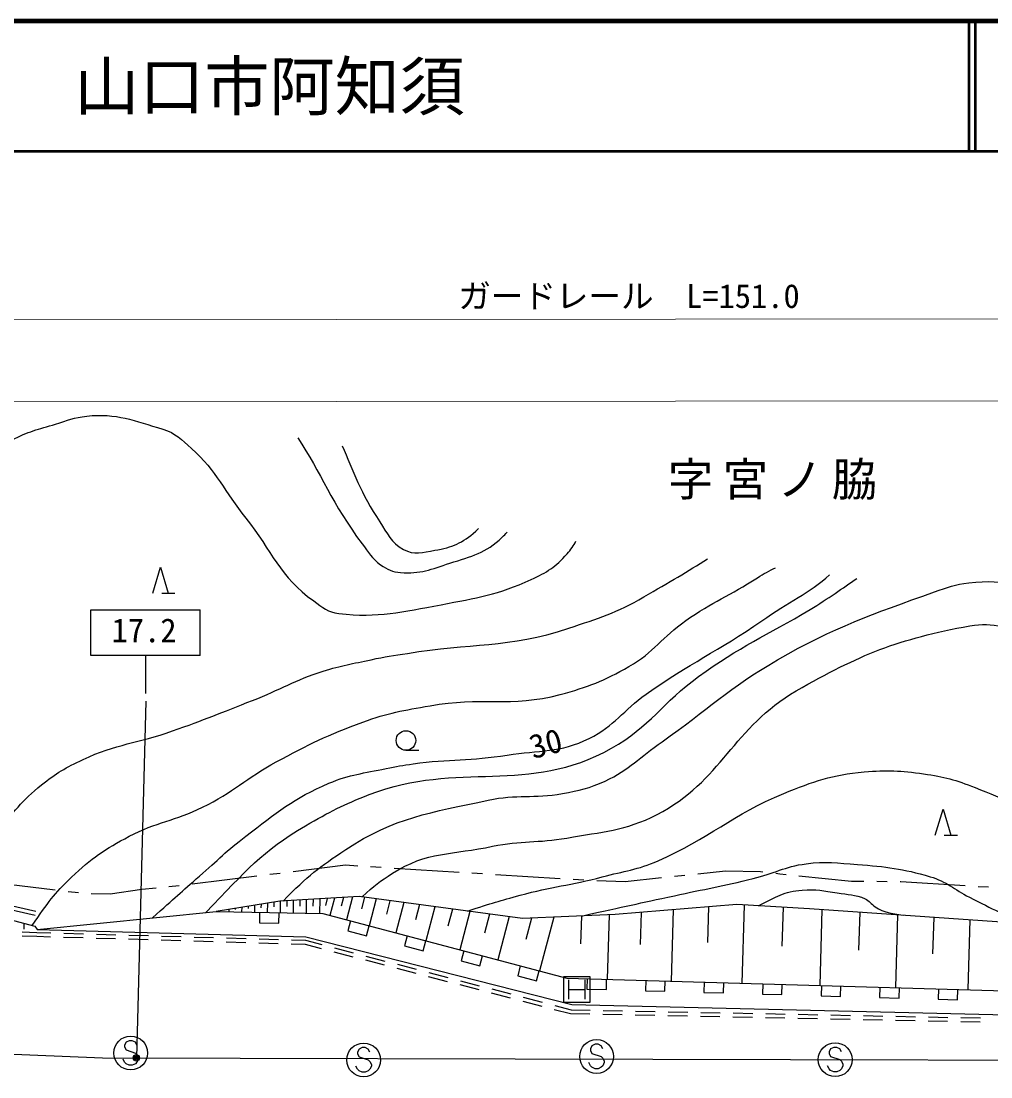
# Model space of a CAD drawing. Units: millimetres, scale not verified. Extents: x 40000 to 680000, y 20000 to 380000.
# Drawn here: x 435946 to 510449, y 298908 to 380000 of the extents above; entities that cross this region are included whole.
import ezdxf
from ezdxf.enums import TextEntityAlignment as Align

# ---------------------------------------------------------------- set-up
doc = ezdxf.new("R2010")
doc.units = ezdxf.units.MM
doc.header["$LTSCALE"] = 1000
doc.header["$PDMODE"] = 32
doc.header["$PDSIZE"] = 500
for name, color, linetype, lineweight in [('M-BGD', 7, 'Continuous', 25), ('M-BMK-HTXT', 7, 'Continuous', 13), ('M-BMK-ROW', 30, 'Continuous', 25), ('M-STR-HTXT', 7, 'Continuous', 13), ('M-STR-STRC', 7, 'Continuous', 25), ('M-TTL', 2, 'Continuous', 140), ('M-TTL-LINE', 7, 'Continuous', 50)]:
    doc.layers.add(name, color=color, linetype=linetype, lineweight=lineweight)
doc.layers.add('M-TTL-TXT', color=7, linetype='Continuous')
doc.styles.add('ＭＳ ゴシック', font='')
doc.styles.get('ＭＳ ゴシック').set_extended_font_data('MS Gothic')

msp = doc.modelspace()

# ---------------------------------------------------------------- linework, layer by layer
at = {"layer": 'M-BGD'}
for p, q in [((446054, 336058), (446654, 338058)), ((446654, 338058), (447254, 336058)), ((446754, 336058), (447754, 336058)), ((465510, 324000), (466510, 324000)), ((506172, 317476), (506772, 319476)), ((506772, 319476), (507372, 317476)), ((506872, 317476), (507872, 317476)), ((454872, 312250), (454857, 311538)), ((455365, 312329), (455358, 311973)), ((455860, 312404), (455841, 311517)), ((456359, 312433), (456350, 311989)), ((456858, 312462), (456838, 311496)), ((457357, 312491), (457347, 312008)), ((457856, 312520), (457834, 311475)), ((458378, 312550), (458367, 312028)), ((458900, 312581), (458876, 311453)), ((459462, 312613), (459319, 312068)), ((460025, 312646), (459671, 311302)), ((460719, 312687), (460542, 312015)), ((461413, 312727), (460948, 310966)), ((462319, 312704), (462087, 311824)), ((463222, 312584), (462675, 310510)), ((464285, 312441), (464011, 311405)), ((465347, 312299), (464732, 309968)), ((437182, 310233), (450922, 311620)), ((451909, 311778), (451905, 311600)), ((452403, 311857), (452401, 311768)), ((452897, 311935), (452889, 311579)), ((453390, 312014), (453387, 311836)), ((453884, 312093), (453873, 311558)), ((454270, 311550), (454253, 310750)), ((454378, 312172), (454372, 311904)), ((455753, 310719), (455770, 311518)), ((466542, 312139), (466235, 310973)), ((467737, 311979), (467046, 309358)), ((469080, 311799), (468734, 310489)), ((470423, 311619), (469646, 308672)), ((471934, 311417), (471545, 309943)), ((483578, 311534), (483506, 309065)), ((486039, 311736), (485881, 306271)), ((488764, 311960), (488685, 309228)), ((491490, 312106), (491316, 306113)), ((494483, 311932), (494396, 308936)), ((497474, 311748), (497306, 305940)), ((500373, 311549), (500289, 308644)), ((436182, 310249), (436190, 310701)), ((454253, 310750), (455753, 310719)), ((461244, 310887), (461040, 310114)), ((473444, 311215), (472570, 307901)), ((475148, 311104), (474711, 309448)), ((476860, 311175), (475774, 307057)), ((478987, 311263), (478926, 309134)), ((481115, 311351), (480972, 306413)), ((503272, 311349), (503110, 305772)), ((506055, 311157), (505974, 308368)), ((508838, 310965), (508683, 305610)), ((436023, 310042), (437166, 310007)), ((437166, 310007), (438237, 309976)), ((439236, 309946), (440735, 309902)), ((441735, 309873), (443234, 309828)), ((444234, 309799), (445733, 309755)), ((461040, 310114), (462491, 309732)), ((462491, 309732), (462695, 310505)), ((436023, 309742), (437158, 309708)), ((437158, 309708), (438211, 309676)), ((439210, 309647), (440710, 309603)), ((441709, 309573), (443208, 309529)), ((444208, 309499), (445707, 309455)), ((446707, 309426), (448206, 309381)), ((446733, 309725), (448232, 309681)), ((449206, 309352), (450705, 309308)), ((449232, 309651), (450731, 309607)), ((451705, 309278), (453204, 309234)), ((451731, 309578), (453230, 309533)), ((454204, 309204), (455703, 309160)), ((454230, 309504), (455729, 309459)), ((456703, 309131), (457756, 309100)), ((456728, 309430), (457798, 309398)), ((457756, 309100), (459007, 308773)), ((457798, 309398), (459049, 309072)), ((465596, 309740), (465392, 308967)), ((465392, 308967), (466842, 308584)), ((466842, 308584), (467046, 309358)), ((459974, 308520), (461425, 308141)), ((460016, 308819), (461468, 308440)), ((462435, 308187), (463886, 307808)), ((469947, 308593), (469743, 307819)), ((471193, 307437), (471397, 308211)), ((462393, 307888), (463844, 307509)), ((464854, 307555), (466305, 307176)), ((469743, 307819), (471193, 307437)), ((474298, 307446), (474094, 306672)), ((464812, 307256), (466263, 306877)), ((467230, 306624), (468682, 306245)), ((467273, 306923), (468724, 306544)), ((474094, 306672), (475545, 306290)), ((475545, 306290), (475749, 307063)), ((477631, 304618), (477631, 306618)), ((477631, 306618), (479631, 306618)), ((479631, 306618), (479631, 304618)), ((469649, 305992), (471101, 305612)), ((469691, 306291), (471143, 305912)), ((478006, 306368), (478006, 304868)), ((479256, 306368), (479256, 304868)), ((479430, 306458), (479407, 305658)), ((480907, 305614), (480930, 306414)), ((483928, 306327), (483905, 305528)), ((485405, 305484), (485428, 306284)), ((488427, 306197), (488403, 305397)), ((489903, 305354), (489926, 306153)), ((492925, 306067), (492902, 305267)), ((494401, 305224), (494424, 306023)), ((497423, 305936), (497400, 305137)), ((498899, 305093), (498922, 305893)), ((501921, 305806), (501898, 305006)), ((503397, 304963), (503420, 305763)), ((472068, 305360), (473519, 304980)), ((472110, 305659), (473562, 305280)), ((474529, 305027), (475980, 304647)), ((478006, 305618), (479256, 305618)), ((479407, 305658), (480907, 305614)), ((483905, 305528), (485405, 305484)), ((488403, 305397), (489903, 305354)), ((492902, 305267), (494401, 305224)), ((497400, 305137), (498899, 305093)), ((501898, 305006), (503397, 304963)), ((506419, 305676), (506396, 304876)), ((507895, 304833), (507918, 305632)), ((474487, 304728), (475938, 304348)), ((476906, 304096), (478157, 303769)), ((476948, 304395), (478198, 304068)), ((479631, 304618), (477631, 304618)), ((506396, 304876), (507895, 304833)), ((478157, 303769), (479634, 303739)), ((478198, 304068), (479658, 304038)), ((480633, 303719), (482133, 303688)), ((480658, 304018), (482158, 303988)), ((483133, 303668), (484633, 303638)), ((483158, 303968), (484657, 303937)), ((485632, 303617), (487132, 303587)), ((485657, 303917), (487157, 303887)), ((488132, 303567), (489632, 303536)), ((488157, 303866), (489656, 303836)), ((490631, 303516), (492131, 303486)), ((490656, 303816), (492156, 303785)), ((493131, 303466), (494631, 303435)), ((493156, 303765), (494655, 303735)), ((495630, 303415), (497130, 303385)), ((495655, 303715), (497155, 303684)), ((498130, 303364), (499630, 303334)), ((498155, 303664), (499654, 303634)), ((500629, 303314), (502129, 303284)), ((500654, 303613), (502154, 303583)), ((503153, 303563), (504653, 303533)), ((505653, 303512), (507153, 303482)), ((508152, 303462), (509652, 303431)), ((503129, 303263), (504628, 303233)), ((505628, 303213), (507128, 303182)), ((508128, 303162), (509627, 303132))]:
    msp.add_line(p, q, dxfattribs=at)
for points in [[(437014, 311314), (431730, 312507), (422093, 313268), (417712, 315229), (414216, 317138), (410998, 319575), (403188, 322389), (395048, 325305)], [(437080, 311606), (431775, 312804), (422168, 313563), (417846, 315498), (414379, 317390), (411142, 319842), (403289, 322671), (395142, 325590)], [(367214, 319595), (376489, 314859), (388578, 309848), (403140, 305109), (413912, 302907), (428514, 300933), (442192, 300375), (569043, 300073)], [(404204, 316456), (411332, 317009), (421285, 312670), (432539, 311658), (436998, 310489), (437182, 310233)], [(527466, 305066), (525021, 306830), (519163, 309109), (511658, 310771), (496524, 311814), (490930, 312139), (481588, 311370), (474476, 311077), (461927, 312757), (455818, 312401), (450922, 311620)], [(450922, 311620), (459118, 311448), (477875, 306503), (527466, 305066)], [(437182, 310233), (457811, 309666), (478258, 304467), (517090, 303535), (529010, 303125), (529394, 303705)]]:
    msp.add_lwpolyline(points, dxfattribs=at)
msp.add_circle((465510, 324750), 750, dxfattribs=at)
for points, knots in [([(421100, 314041), (422552, 316587), (422946, 317304), (424266, 319309), (425350, 320955), (426331, 321653), (427165, 323439), (428024, 325279), (428182, 326468), (428412, 328486), (428755, 331498), (427697, 333254), (428198, 336245), (428753, 339560), (429319, 341549), (431280, 344279), (432493, 345968), (433417, 346843), (435247, 347830), (436471, 348489), (437264, 348635), (438590, 349051), (439511, 349340), (440025, 349562), (440986, 349661), (443295, 349898), (444621, 349322), (446843, 348651), (447830, 348353), (448264, 347864), (449033, 347178), (451013, 345408), (451553, 343889), (453213, 341817), (455220, 339311), (455798, 337304), (458430, 335464), (459120, 334982), (459517, 334586), (460354, 334493), (463413, 334154), (465179, 334609), (468204, 335177), (470967, 335695), (472582, 335936), (475137, 337108), (476336, 337659), (477008, 338087), (477884, 339073), (478189, 339416), (478400, 339726), (478574, 340045)], [0, 0, 0, 0, 1, 1, 1, 2, 2, 2, 3, 3, 3, 4, 4, 4, 5, 5, 5, 6, 6, 6, 7, 7, 7, 8, 8, 8, 9, 9, 9, 10, 10, 10, 11, 11, 11, 12, 12, 12, 13, 13, 13, 14, 14, 14, 15, 15, 15, 16, 16, 16, 17, 17, 17, 17]), ([(457201, 348001), (458968, 345319), (459853, 342888), (462136, 339861), (462644, 339187), (462887, 338741), (463568, 338244), (464088, 337864), (464462, 337697), (465104, 337644), (466605, 337519), (467460, 337900), (468893, 338363), (470559, 338902), (471659, 339130), (472908, 340356), (473045, 340491), (473170, 340620), (473284, 340746)], [0, 0, 0, 0, 1, 1, 1, 2, 2, 2, 3, 3, 3, 4, 4, 4, 5, 5, 5, 6, 6, 6, 6]), ([(460623, 347389), (461394, 345527), (462091, 343681), (463494, 341540), (464092, 340628), (464367, 339960), (465318, 339425), (466139, 338963), (466801, 339190), (467729, 339352), (469062, 339586), (469870, 339905), (470868, 340818), (470947, 340890), (471021, 340963), (471090, 341036)], [0, 0, 0, 0, 1, 1, 1, 2, 2, 2, 3, 3, 3, 4, 4, 4, 5, 5, 5, 5]), ([(430125, 312934), (431935, 315286), (432436, 315970), (434072, 317783), (435364, 319215), (436014, 320109), (437506, 321332), (438636, 322259), (439380, 322655), (440701, 323280), (443251, 324488), (444922, 324539), (447582, 325481), (450006, 326339), (451343, 326881), (453735, 327825), (455868, 328667), (456972, 329384), (459160, 330070), (460572, 330513), (461396, 330646), (462844, 330953), (463922, 331181), (464537, 331257), (465624, 331440), (470453, 332251), (473368, 331812), (478012, 333367), (480332, 334144), (481682, 334543), (483793, 335781), (485725, 336913), (487201, 337730), (488667, 338708)], [0, 0, 0, 0, 1, 1, 1, 2, 2, 2, 3, 3, 3, 4, 4, 4, 5, 5, 5, 6, 6, 6, 7, 7, 7, 8, 8, 8, 9, 9, 9, 10, 10, 10, 11, 11, 11, 11]), ([(436808, 310539), (438013, 312317), (438476, 312953), (439819, 314249), (441345, 315720), (442375, 316392), (444248, 317386), (446342, 318498), (447766, 318570), (449893, 319619), (452215, 320764), (453259, 321863), (455536, 323095), (458053, 324457), (459506, 325169), (462191, 326162), (464141, 326883), (465318, 327045), (467363, 327420), (471220, 328126), (473576, 327271), (477365, 328279), (479517, 328851), (480710, 329326), (482645, 330427), (484548, 331510), (485211, 332695), (487006, 333950), (489060, 335386), (490406, 335887), (492513, 337245), (492987, 337550), (493451, 337794), (493900, 338014)], [0, 0, 0, 0, 1, 1, 1, 2, 2, 2, 3, 3, 3, 4, 4, 4, 5, 5, 5, 6, 6, 6, 7, 7, 7, 8, 8, 8, 9, 9, 9, 10, 10, 10, 11, 11, 11, 11]), ([(446042, 311128), (447784, 312690), (448231, 313091), (449650, 314331), (451035, 315541), (451755, 316289), (453220, 317401), (455569, 319185), (456873, 320308), (459589, 321460), (461221, 322152), (462252, 322213), (463983, 322592), (464790, 322769), (465250, 322835), (466068, 322951), (468871, 323346), (470488, 323177), (473284, 323620), (475769, 324014), (477343, 323786), (479598, 324904), (481533, 325863), (482202, 327047), (483961, 328300), (487311, 330686), (489477, 331590), (492853, 333939), (494897, 335362), (496504, 336089), (498062, 337463)], [0, 0, 0, 0, 1, 1, 1, 2, 2, 2, 3, 3, 3, 4, 4, 4, 5, 5, 5, 6, 6, 6, 7, 7, 7, 8, 8, 8, 9, 9, 9, 10, 10, 10, 10]), ([(450126, 311540), (453331, 314819), (454379, 316190), (457803, 318198), (459638, 319275), (460711, 319825), (462696, 320592), (469599, 323259), (474857, 320518), (481304, 324150), (484252, 325811), (485257, 327664), (487990, 329659), (491141, 331960), (493209, 332794), (496553, 334806), (497975, 335662), (499064, 336451), (500143, 337187)], [0, 0, 0, 0, 1, 1, 1, 2, 2, 2, 3, 3, 3, 4, 4, 4, 5, 5, 5, 6, 6, 6, 6]), ([(456075, 312416), (457986, 314376), (458859, 315024), (460888, 316365), (464665, 318861), (467415, 319201), (471839, 320163), (474022, 320637), (475339, 320267), (477536, 320671), (478848, 320913), (479605, 321066), (480813, 321633), (482691, 322514), (483483, 323462), (485185, 324649), (488667, 327078), (490372, 328817), (494050, 330937), (498497, 333500), (501279, 334422), (506111, 336155), (507117, 336516), (507696, 336734), (508759, 336849), (510244, 337009), (511154, 337023), (512571, 336554), (515307, 335648), (516992, 335096), (519117, 333149), (522169, 330355), (523078, 327988), (524898, 324272), (525940, 322146), (526156, 320787), (526678, 318477), (527236, 316005), (527361, 314556), (527330, 312022), (527307, 310080), (527505, 308922), (526934, 307066), (526810, 306662), (526775, 306491), (526576, 306043)], [0, 0, 0, 0, 1, 1, 1, 2, 2, 2, 3, 3, 3, 4, 4, 4, 5, 5, 5, 6, 6, 6, 7, 7, 7, 8, 8, 8, 9, 9, 9, 10, 10, 10, 11, 11, 11, 12, 12, 12, 13, 13, 13, 14, 14, 14, 15, 15, 15, 15]), ([(462151, 312727), (463058, 313635), (463513, 313915), (464481, 314543), (467091, 316237), (469129, 315971), (472173, 316618), (474362, 317084), (475664, 316859), (477867, 317254), (480622, 317748), (482313, 317780), (484803, 319059), (489774, 321611), (490654, 325775), (495499, 328559), (500321, 331330), (503360, 332564), (508833, 333552), (509809, 333729), (510395, 333657), (511372, 333483), (512595, 333264), (513342, 333051), (514317, 332280), (515779, 331123), (516390, 330211), (517442, 328672), (519120, 326217), (519940, 324752), (521279, 322096), (523252, 318184), (524931, 316065), (525561, 311729), (525768, 310304), (525906, 309391), (525390, 308046), (525231, 307633), (525169, 307437), (524905, 307021)], [0, 0, 0, 0, 1, 1, 1, 2, 2, 2, 3, 3, 3, 4, 4, 4, 5, 5, 5, 6, 6, 6, 7, 7, 7, 8, 8, 8, 9, 9, 9, 10, 10, 10, 11, 11, 11, 12, 12, 12, 13, 13, 13, 13]), ([(470248, 311643), (472158, 312268), (472698, 312424), (474287, 312860), (476723, 313528), (478157, 313620), (480598, 314271), (482281, 314720), (483287, 314809), (484883, 315509), (488799, 317224), (490579, 319050), (494535, 320673), (496847, 321621), (498224, 322114), (500713, 322334), (502492, 322490), (503516, 322439), (505283, 322183), (506866, 321953), (507755, 321725), (509239, 321130), (511526, 320213), (512921, 319719), (514762, 318083), (516776, 316293), (517801, 314915), (518570, 312333), (518900, 311225), (519050, 310714), (519143, 309428)], [0, 0, 0, 0, 1, 1, 1, 2, 2, 2, 3, 3, 3, 4, 4, 4, 5, 5, 5, 6, 6, 6, 7, 7, 7, 8, 8, 8, 9, 9, 9, 10, 10, 10, 10]), ([(478987, 311263), (482468, 312026), (483340, 312218), (486132, 312825), (488491, 313339), (489829, 313558), (492174, 314135), (493778, 314529), (494607, 315064), (496245, 315277), (497773, 315476), (498653, 315342), (500189, 315223), (502399, 315051), (503659, 314911), (505785, 314284), (507058, 313909), (507614, 313312), (508796, 312708), (510688, 311740), (511313, 311453), (513686, 310322)], [0, 0, 0, 0, 1, 1, 1, 2, 2, 2, 3, 3, 3, 4, 4, 4, 5, 5, 5, 6, 6, 6, 7, 7, 7, 7]), ([(492589, 312042), (493960, 312754), (494565, 313138), (495959, 313256), (497007, 313344), (497605, 313205), (498643, 313036), (499484, 312900), (499996, 312927), (500778, 312589), (501133, 312437), (501231, 312188), (501556, 311977), (502295, 311498), (502742, 311495), (503713, 311318)], [0, 0, 0, 0, 1, 1, 1, 2, 2, 2, 3, 3, 3, 4, 4, 4, 5, 5, 5, 5])]:
    msp.add_open_spline(points, degree=3, knots=knots, dxfattribs=at)
at = {"layer": 'M-BMK-ROW'}
for p, q in [((456834, 314686), (460875, 315183)), ((460875, 315183), (461802, 315125)), ((462800, 315062), (463598, 315012)), ((464596, 314950), (469587, 314638)), ((487934, 314508), (490072, 314735)), ((490072, 314735), (492739, 314671)), ((492739, 314671), (492920, 314651)), ((433591, 313869), (438556, 313278)), ((449093, 313733), (454055, 314344)), ((455048, 314466), (455842, 314564)), ((470585, 314575), (471383, 314525)), ((472381, 314463), (477371, 314150)), ((478369, 314088), (479168, 314038)), ((480167, 313996), (482351, 313917)), ((482351, 313917), (485150, 314213)), ((486144, 314318), (486940, 314403)), ((493915, 314545), (494237, 314510)), ((494237, 314510), (494710, 314462)), ((495705, 314360), (499735, 313949)), ((499735, 313949), (500684, 313940)), ((501684, 313930), (502484, 313923)), ((503484, 313913), (503543, 313912)), ((503543, 313912), (508475, 313605)), ((439549, 313159), (440343, 313065)), ((442780, 312976), (445224, 313315)), ((445224, 313315), (446309, 313427)), ((447304, 313529), (448095, 313610)), ((448095, 313610), (448100, 313611)), ((509473, 313543), (510271, 313493)), ((441339, 312984), (442780, 312976))]:
    msp.add_line(p, q, dxfattribs=at)
at = {"layer": 'M-STR-HTXT'}
for p, q in [((416215, 357030), (566674, 357186)), ((70212, 350371), (566935, 350888))]:
    msp.add_line(p, q, dxfattribs=at)
at = {"layer": 'M-STR-STRC'}
for p, q in [((441313, 334778), (449713, 334778)), ((441313, 331278), (441313, 334778)), ((449713, 331278), (449713, 334778)), ((449713, 331278), (441313, 331278)), ((445513, 331278), (445513, 328346)), ((445534, 327755), (444798, 300369)), ((444249, 301688), (444013, 301570)), ((444485, 301688), (444249, 301688)), ((444722, 301570), (444485, 301688)), ((444013, 301570), (443894, 301333)), ((443894, 301333), (443894, 301215)), ((443894, 301215), (444013, 300979)), ((444013, 300979), (444722, 300742)), ((444840, 301333), (444722, 301570)), ((461909, 301035), (461791, 300799)), ((462145, 301153), (461909, 301035)), ((462382, 301153), (462145, 301153)), ((462618, 301035), (462382, 301153)), ((462736, 300799), (462618, 301035)), ((479804, 301301), (479685, 301064)), ((479685, 301064), (479685, 300946)), ((479685, 300946), (479804, 300710)), ((480040, 301419), (479804, 301301)), ((480276, 301419), (480040, 301419)), ((480513, 301301), (480276, 301419)), ((480631, 301064), (480513, 301301)), ((498136, 301058), (498018, 300822)), ((498372, 301176), (498136, 301058)), ((498609, 301176), (498372, 301176)), ((498845, 301058), (498609, 301176)), ((498963, 300822), (498845, 301058)), ((443894, 300033), (443776, 300270)), ((444722, 300742), (444840, 300624)), ((444840, 300624), (444958, 300388)), ((444958, 300270), (444840, 300033)), ((444958, 300388), (444958, 300270)), ((461791, 300799), (461791, 300680)), ((461791, 300680), (461909, 300444)), ((461909, 300444), (462618, 300208)), ((462618, 300208), (462736, 300089)), ((462736, 300089), (462855, 299853)), ((479804, 300710), (480513, 300473)), ((480513, 300473), (480631, 300355)), ((480631, 300355), (480749, 300119)), ((480749, 300119), (480749, 300001)), ((498018, 300822), (498018, 300704)), ((498018, 300704), (498136, 300467)), ((498136, 300467), (498845, 300231)), ((498845, 300231), (498963, 300113)), ((498963, 300113), (499081, 299876)), ((444013, 299915), (443894, 300033)), ((444249, 299797), (444013, 299915)), ((444485, 299797), (444249, 299797)), ((444722, 299915), (444485, 299797)), ((444840, 300033), (444722, 299915)), ((461791, 299499), (461673, 299735)), ((461909, 299380), (461791, 299499)), ((462145, 299262), (461909, 299380)), ((462382, 299262), (462145, 299262)), ((462618, 299380), (462382, 299262)), ((462736, 299499), (462618, 299380)), ((462855, 299735), (462736, 299499)), ((462855, 299853), (462855, 299735)), ((479685, 299764), (479567, 300001)), ((479804, 299646), (479685, 299764)), ((480040, 299528), (479804, 299646)), ((480276, 299528), (480040, 299528)), ((480513, 299646), (480276, 299528)), ((480631, 299764), (480513, 299646)), ((480749, 300001), (480631, 299764)), ((498018, 299522), (497899, 299758)), ((498136, 299404), (498018, 299522)), ((498372, 299285), (498136, 299404)), ((498609, 299285), (498372, 299285)), ((498845, 299404), (498609, 299285)), ((498963, 299522), (498845, 299404)), ((499081, 299758), (498963, 299522)), ((499081, 299876), (499081, 299758))]:
    msp.add_line(p, q, dxfattribs=at)
for centre, radius in [((444367, 300742), 1300), ((480158, 300473), 1300), ((462264, 300208), 1300), ((498490, 300231), 1300), ((444798, 300369), 150), ((444798, 300369), 120), ((444798, 300369), 90), ((444798, 300369), 60), ((444798, 300369), 30)]:
    msp.add_circle(centre, radius, dxfattribs=at)
msp.add_point((444798, 300369), dxfattribs=at)
at = {"layer": 'M-TTL'}
msp.add_line((680000, 380000), (40000, 380000), dxfattribs=at)
at = {"layer": 'M-TTL-LINE'}
for p, q in [((508747, 380000), (508747, 370000)), ((509247, 380000), (509247, 370000)), ((40000, 370000), (680000, 370000))]:
    msp.add_line(p, q, dxfattribs=at)

# ---------------------------------------------------------------- texts
at = {"layer": 'M-BGD', "style": 'ＭＳ ゴシック'}
msp.add_text('30', height=1833, rotation=14.79, dxfattribs=at).set_placement((475412, 322785), align=Align.BOTTOM_LEFT)
at = {"layer": 'M-BMK-HTXT', "insert": (494032, 343235), "char_height": 2566, "attachment_point": 8, "style": 'ＭＳ ゴシック'}
msp.add_mtext('\\T1.2;字宮ノ脇', dxfattribs=at)
at = {"layer": 'M-STR-HTXT', "style": 'ＭＳ ゴシック'}
msp.add_text('ガードレール\u3000L=151.0', height=1833, dxfattribs=at).set_placement((482648, 357417), align=Align.BOTTOM_CENTER)
at = {"layer": 'M-STR-STRC', "style": 'ＭＳ ゴシック'}
msp.add_text('17.2', height=1833, dxfattribs=at).set_placement((442899, 331742), align=Align.BOTTOM_LEFT)
at = {"layer": 'M-TTL-TXT', "style": 'ＭＳ ゴシック'}
msp.add_text('山口市佐山\u3000\u3000山口市阿知須', height=3666, dxfattribs=at).set_placement((405024, 375000), align=Align.MIDDLE_LEFT)

doc.saveas('drawing.dxf')
